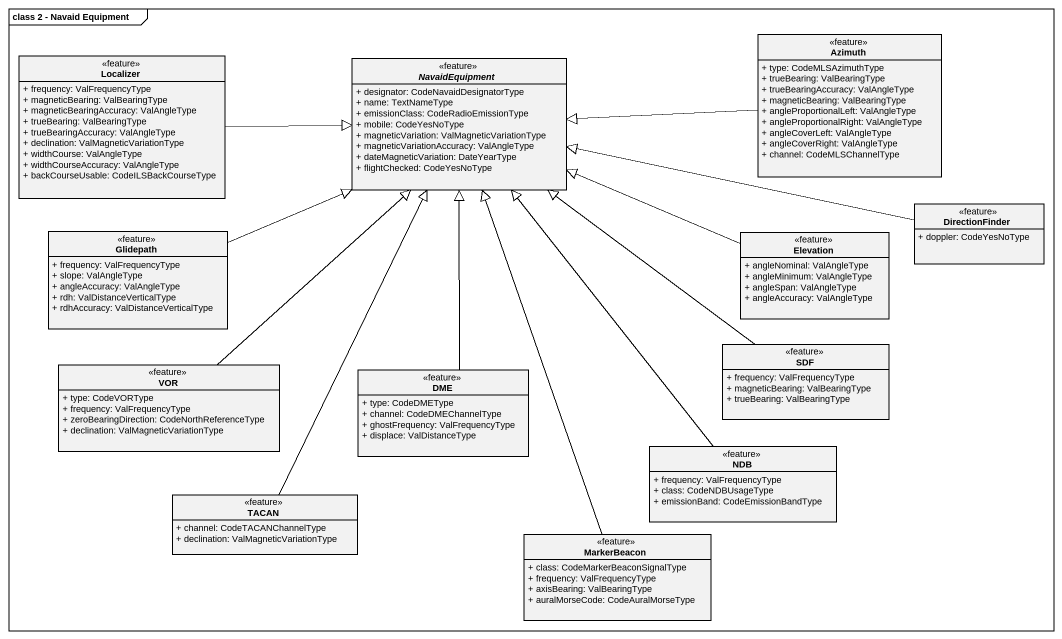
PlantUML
@startuml
mainframe class 2 - Navaid Equipment
hide circle
hide empty members
skinparam classAttributeIconSize 0
class Azimuth <<feature>> {
  + type: CodeMLSAzimuthType
  + trueBearing: ValBearingType
  + trueBearingAccuracy: ValAngleType
  + magneticBearing: ValBearingType
  + angleProportionalLeft: ValAngleType
  + angleProportionalRight: ValAngleType
  + angleCoverLeft: ValAngleType
  + angleCoverRight: ValAngleType
  + channel: CodeMLSChannelType
}
class Localizer <<feature>> {
  + frequency: ValFrequencyType
  + magneticBearing: ValBearingType
  + magneticBearingAccuracy: ValAngleType
  + trueBearing: ValBearingType
  + trueBearingAccuracy: ValAngleType
  + declination: ValMagneticVariationType
  + widthCourse: ValAngleType
  + widthCourseAccuracy: ValAngleType
  + backCourseUsable: CodeILSBackCourseType
}
abstract class NavaidEquipment <<feature>> {
  + designator: CodeNavaidDesignatorType
  + name: TextNameType
  + emissionClass: CodeRadioEmissionType
  + mobile: CodeYesNoType
  + magneticVariation: ValMagneticVariationType
  + magneticVariationAccuracy: ValAngleType
  + dateMagneticVariation: DateYearType
  + flightChecked: CodeYesNoType
}
class DirectionFinder <<feature>> {
  + doppler: CodeYesNoType
}
class Glidepath <<feature>> {
  + frequency: ValFrequencyType
  + slope: ValAngleType
  + angleAccuracy: ValAngleType
  + rdh: ValDistanceVerticalType
  + rdhAccuracy: ValDistanceVerticalType
}
class Elevation <<feature>> {
  + angleNominal: ValAngleType
  + angleMinimum: ValAngleType
  + angleSpan: ValAngleType
  + angleAccuracy: ValAngleType
}
class SDF <<feature>> {
  + frequency: ValFrequencyType
  + magneticBearing: ValBearingType
  + trueBearing: ValBearingType
}
class VOR <<feature>> {
  + type: CodeVORType
  + frequency: ValFrequencyType
  + zeroBearingDirection: CodeNorthReferenceType
  + declination: ValMagneticVariationType
}
class DME <<feature>> {
  + type: CodeDMEType
  + channel: CodeDMEChannelType
  + ghostFrequency: ValFrequencyType
  + displace: ValDistanceType
}
class NDB <<feature>> {
  + frequency: ValFrequencyType
  + class: CodeNDBUsageType
  + emissionBand: CodeEmissionBandType
}
class TACAN <<feature>> {
  + channel: CodeTACANChannelType
  + declination: ValMagneticVariationType
}
class MarkerBeacon <<feature>> {
  + class: CodeMarkerBeaconSignalType
  + frequency: ValFrequencyType
  + axisBearing: ValBearingType
  + auralMorseCode: CodeAuralMorseType
}
Azimuth -left-|> NavaidEquipment
Localizer -right-|> NavaidEquipment
DirectionFinder -left-|> NavaidEquipment
Glidepath -right-|> NavaidEquipment
Elevation -left-|> NavaidEquipment
SDF -up-|> NavaidEquipment
VOR -up-|> NavaidEquipment
DME -up-|> NavaidEquipment
NDB -up-|> NavaidEquipment
TACAN -up-|> NavaidEquipment
MarkerBeacon -up-|> NavaidEquipment
@enduml
